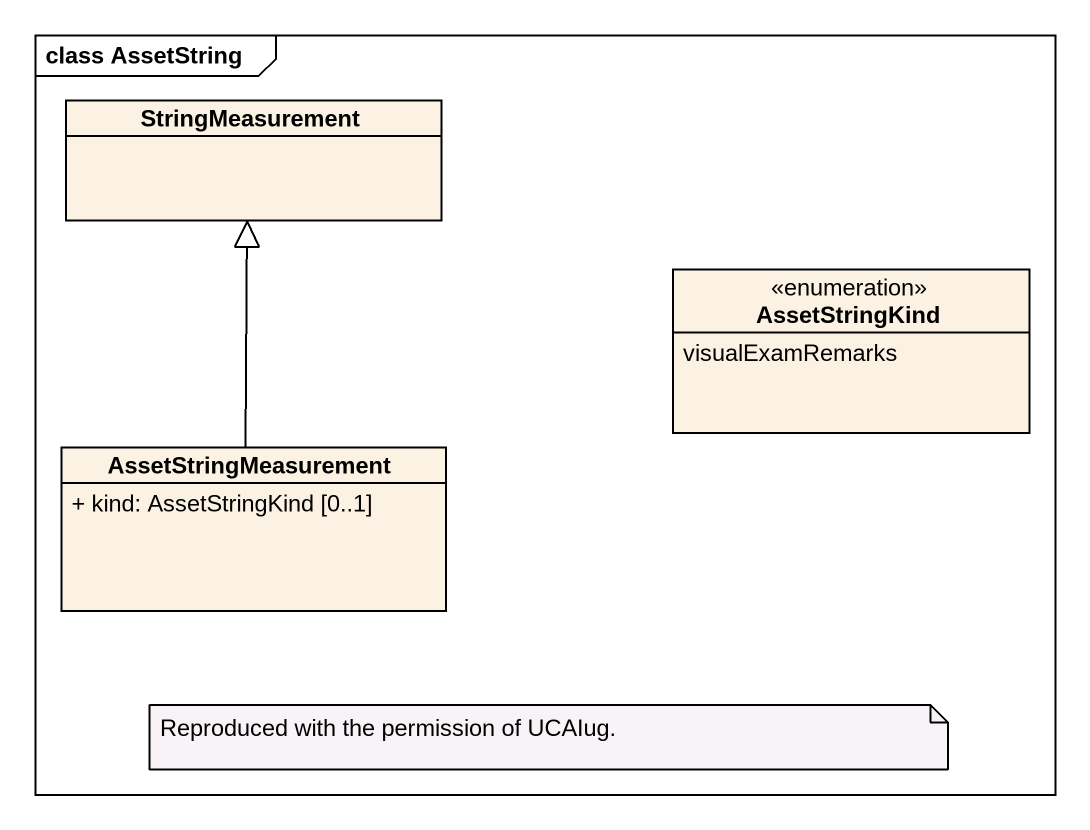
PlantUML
@startuml
mainframe class AssetString
hide circle
hide empty members
skinparam classAttributeIconSize 0
class StringMeasurement
enum AssetStringKind {
  visualExamRemarks
}
class AssetStringMeasurement {
  + kind: AssetStringKind [0..1]
}
AssetStringMeasurement -up-|> StringMeasurement
note as N1
  Reproduced with the permission of UCAIug.
end note
@enduml
